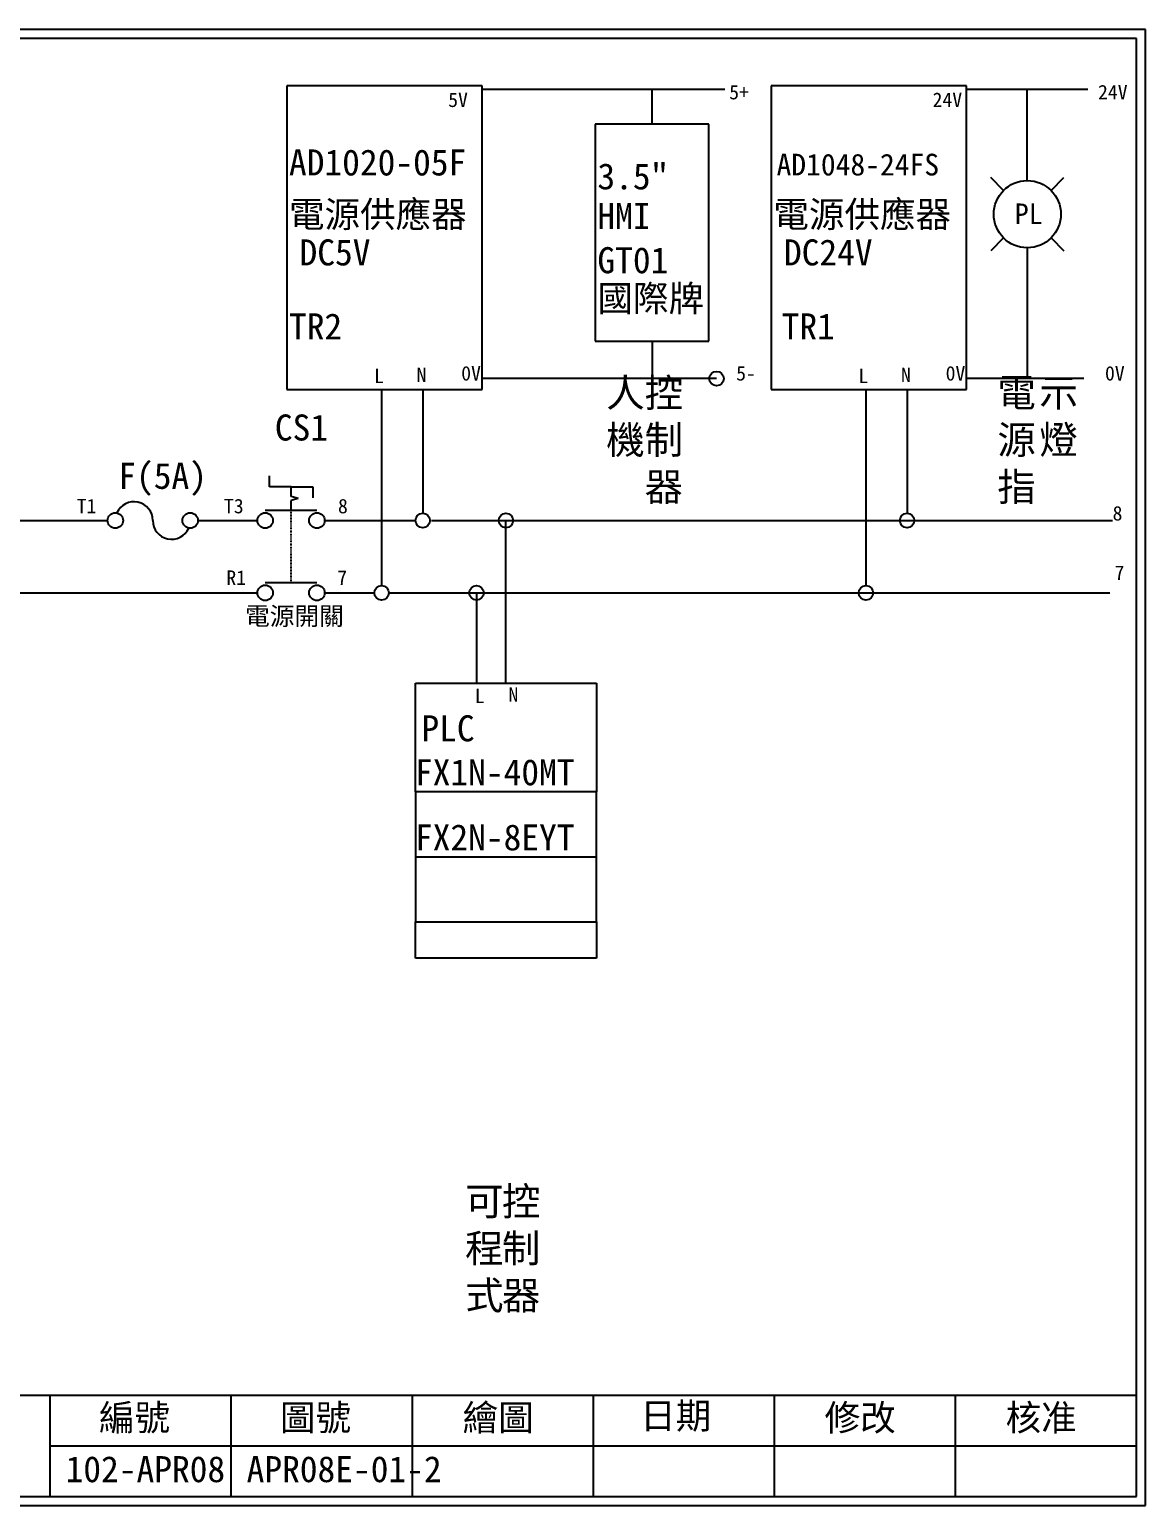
# Model space of a CAD drawing. Extents: x 10 to 297, y 3 to 207.
# Drawn here: x 142.9 to 297, y 3 to 207 of the extents above; entities that cross this region are included whole.
import ezdxf
from ezdxf.enums import TextEntityAlignment as Align

# ---------------------------------------------------------------- set-up
doc = ezdxf.new("R2010")
doc.units = 0
doc.linetypes.add('DASHED', pattern=[0.2, 0.1, -0.1])
doc.layers.get('0').update_dxf_attribs({"linetype": 'CONTINUOUS'})
for name, color, linetype in [('7', 7, 'CONTINUOUS'), ('圖框層', 7, 'CONTINUOUS'), ('標尺寸層', 3, 'CONTINUOUS')]:
    doc.layers.add(name, color=color, linetype=linetype)
doc.styles.add('CNS', font='romanc.shx', dxfattribs={"bigfont": 'chineset.shx'})
doc.styles.add('STSL', font='KAIU.TTF')

# ---------------------------------------------------------------- blocks, each defined once
blk = doc.blocks.new('FUSE')
at = {"color": 7}
for p, q in [((0, 0), (2.14, 0)), ((14.64, 0), (16.78, 0))]:
    blk.add_line(p, q, dxfattribs=at)
for centre in [(3.21, 0), (13.56, 0)]:
    blk.add_circle(centre, 1.07)
for centre, start, end in [((5.8, 0), 0, 156.116), ((10.98, 0), 180, 336.116)]:
    blk.add_arc(centre, 2.59, start, end, dxfattribs=at)

msp = doc.modelspace()

# ---------------------------------------------------------------- linework, layer by layer
for p, q in [((205.4, 199.2), (178.4, 199.2)), ((178.4, 199.2), (178.4, 157.2)), ((205.4, 157.2), (205.4, 199.2)), ((238.93, 198.67), (205.4, 198.67)), ((228.85, 193.9), (228.85, 198.67)), ((272.3, 199.2), (245.3, 199.2)), ((245.3, 199.2), (245.3, 157.2)), ((272.3, 157.2), (272.3, 199.2)), ((289.06, 198.67), (272.3, 198.67)), ((280.68, 189.99), (280.68, 198.67)), ((236.68, 193.9), (221.02, 193.9)), ((221.02, 193.9), (221.02, 163.9)), ((236.68, 163.9), (236.68, 193.9)), ((280.68, 186.09), (280.68, 189.99)), ((277.4, 184.73), (275.63, 186.5)), ((283.96, 184.73), (285.73, 186.5)), ((277.4, 178.17), (275.63, 176.4)), ((283.96, 178.17), (285.73, 176.4)), ((280.68, 176.81), (280.68, 172.86)), ((280.68, 172.86), (280.68, 158.72)), ((221.02, 163.9), (236.68, 163.9)), ((228.85, 163.9), (228.85, 158.72)), ((178.4, 157.2), (201.4, 157.2)), ((191.51, 157.2), (191.51, 130.12)), ((197.18, 157.2), (197.18, 140.12)), ((201.4, 157.2), (205.4, 157.2)), ((237.76, 158.72), (205.4, 158.72)), ((245.3, 157.2), (268.3, 157.2)), ((258.4, 157.2), (258.4, 130.12)), ((264.07, 157.2), (264.07, 140.12)), ((268.3, 157.2), (272.3, 157.2)), ((288.48, 158.72), (272.3, 158.72)), ((176, 143.77), (176, 145.27)), ((179, 143.77), (176, 143.77)), ((179, 143.77), (182, 143.77)), ((182, 143.77), (182, 142.27)), ((180, 142.16), (179, 142.43)), ((180, 142.16), (179, 141.89)), ((168.29, 139.12), (174.36, 139.12)), ((183.64, 139.12), (196.18, 139.12)), ((198.38, 139.12), (292.46, 139.12)), ((208.68, 116.64), (208.68, 139.12)), ((183.64, 129.12), (190.51, 129.12)), ((192.51, 129.12), (292.09, 129.12)), ((196.18, 116.64), (221.18, 116.64)), ((196.18, 101.64), (196.18, 116.64)), ((221.18, 116.64), (221.18, 101.64)), ((221.18, 101.64), (196.18, 101.64)), ((196.18, 101.64), (196.18, 92.64)), ((221.18, 92.64), (221.18, 101.64)), ((196.18, 92.64), (221.18, 92.64)), ((196.18, 92.64), (196.18, 83.64)), ((221.18, 83.64), (221.18, 92.64)), ((196.18, 78.64), (196.18, 83.64)), ((196.18, 83.64), (221.18, 83.64)), ((221.18, 83.64), (221.18, 78.64)), ((221.18, 78.64), (196.18, 78.64))]:
    msp.add_line(p, q)
for centre, radius in [((280.68, 181.45), 4.64), ((197.18, 139.12), 1), ((264.07, 139.12), 1), ((191.51, 129.12), 1), ((258.4, 129.12), 1)]:
    msp.add_circle(centre, radius)
at = {"layer": '7'}
for p, q in [((179, 142.43), (179, 143.77)), ((179, 140.55), (179, 141.89)), ((175.43, 140.55), (182.57, 140.55)), ((175.43, 130.55), (182.57, 130.55))]:
    msp.add_line(p, q, dxfattribs=at)
at = {"layer": '7', "linetype": 'DASHED'}
msp.add_line((179, 130.55), (179, 140.55), dxfattribs=at)
at = {"layer": '7'}
for centre in [(175.43, 139.12), (182.57, 139.12), (175.43, 129.12), (182.57, 129.12)]:
    msp.add_circle(centre, 1.07, dxfattribs=at)
at = {"layer": '圖框層', "color": 7}
for p, q in [((297, 206.97), (10, 206.97)), ((297, 3), (297, 206.97)), ((295.75, 205.72), (11.25, 205.72)), ((295.75, 4.25), (295.75, 205.72)), ((11.25, 18.25), (295.75, 18.25)), ((145.75, 4.25), (145.75, 18.25)), ((170.75, 4.25), (170.75, 18.25)), ((195.75, 4.25), (195.75, 18.25)), ((220.75, 4.25), (220.75, 18.25)), ((245.75, 4.25), (245.75, 18.25)), ((270.75, 4.25), (270.75, 18.25)), ((145.75, 11.25), (295.75, 11.25)), ((11.25, 4.25), (295.75, 4.25)), ((10, 3), (297, 3))]:
    msp.add_line(p, q, dxfattribs=at)
at = {"layer": '標尺寸層', "color": 7}
for p, q in [((17.09, 139.12), (151.51, 139.12)), ((17.09, 129.12), (174.36, 129.12)), ((204.61, 129.15), (204.61, 116.64))]:
    msp.add_line(p, q, dxfattribs=at)
for centre in [(237.76, 158.72), (208.68, 139.12), (204.61, 129.12)]:
    msp.add_circle(centre, 1, dxfattribs=at)

# ---------------------------------------------------------------- block references
at = {"color": 7}
msp.add_blockref('FUSE', (151.51, 139.12), dxfattribs=at)

# ---------------------------------------------------------------- texts
msp.add_text('PL', height=2.856, dxfattribs=at).set_placement((280.88, 181.5), align=Align.MIDDLE_CENTER)
at = {"layer": '圖框層', "color": 4, "style": 'STSL'}
for s, height, p in [('5V', 2, (200.7, 196.26)), ('5+', 2, (239.51, 197.32)), ('24V', 2, (267.6, 196.26)), ('24V', 2, (290.45, 197.32)), ('AD1020-05F', 3.6, (178.71, 186.8)), ('AD1048-24FS', 3, (246.05, 186.8)), ('3.5"', 3.6, (221.31, 184.88)), ('電源供應器', 3.6, (178.71, 179.63)), ('電源供應器', 3.6, (245.61, 179.63)), ('HMI', 3.6, (221.31, 179.41)), ('DC5V', 3.6, (180.17, 174.37)), ('DC24V', 3.6, (247.07, 174.37)), ('GT01', 3.6, (221.31, 173.29)), ('國際牌', 3.6, (221.31, 168.02)), ('TR2', 3.6, (178.71, 164.14)), ('TR1', 3.6, (246.75, 164.14)), ('L', 2, (190.47, 158.11)), ('N', 2, (196.33, 158.26)), ('0V', 2, (202.5, 158.46)), ('5-', 2, (240.47, 158.46)), ('L', 2, (257.36, 158.11)), ('N', 2, (263.23, 158.26)), ('0V', 2, (269.4, 158.46)), ('0V', 2, (291.41, 158.46)), ('CS1', 3.6, (176.76, 150.17)), ('F(5A)', 3.6, (155.14, 143.49)), ('T1', 2, (149.39, 140.11)), ('T3', 2, (169.73, 140.11)), ('8', 2, (185.48, 140.11)), ('8', 2, (292.46, 139.12)), ('7', 2, (292.73, 130.9)), ('R1', 2, (170.06, 130.22)), ('7', 2, (185.39, 130.22)), ('L', 2, (204.38, 113.88)), ('N', 2, (209.02, 114.06)), ('PLC', 3.6, (197, 108.6)), ('FX1N-40MT', 3.6, (196.11, 102.53)), ('FX2N-8EYT', 3.6, (196.11, 93.53)), ('編號', 3.6, (152.47, 13.34)), ('圖號', 3.6, (177.47, 13.34)), ('繪圖', 3.6, (202.69, 13.34)), ('日期', 3.6, (227.22, 13.59)), ('修改', 3.6, (252.69, 13.34)), ('核准', 3.6, (277.69, 13.34)), ('102-APR08', 3.6, (147.86, 6.22)), ('APR08E-01-2', 3.6, (172.86, 6.22))]:
    msp.add_text(s, height=height, dxfattribs=at).set_placement(p)
at = {"layer": '標尺寸層', "color": 7, "attachment_point": 1, "style": 'CNS'}
for s, insert, char_height, width in [('{\\fDFKai-SB|b0|i0|c136|p65;人控\\P機制\\P  器}', (222.52, 158.72), 3.9, 13.4536), ('{\\fDFKai-SB|b0|i0|c136|p65;電\\P源指}', (276.54, 158.72), 3.9, 4.1392), ('{\\fDFKai-SB|b0|i0|c136|p65;示燈}', (282.34, 158.72), 3.9, 4.1392), ('{\\fDFKai-SB|b0|i0|c136|p65;電源開關}', (172.65, 127.16), 2.5, 14.0847), ('{\\fDFKai-SB|b0|i0|c136|p65;可程式}', (203.03, 46.99), 3.9, 5.4243), ('{\\fDFKai-SB|b0|i0|c136|p65;控制器}', (208.12, 46.99), 3.9, 5.4243)]:
    msp.add_mtext(s, dxfattribs=dict(at, insert=insert, char_height=char_height, width=width))

doc.saveas('drawing.dxf')
